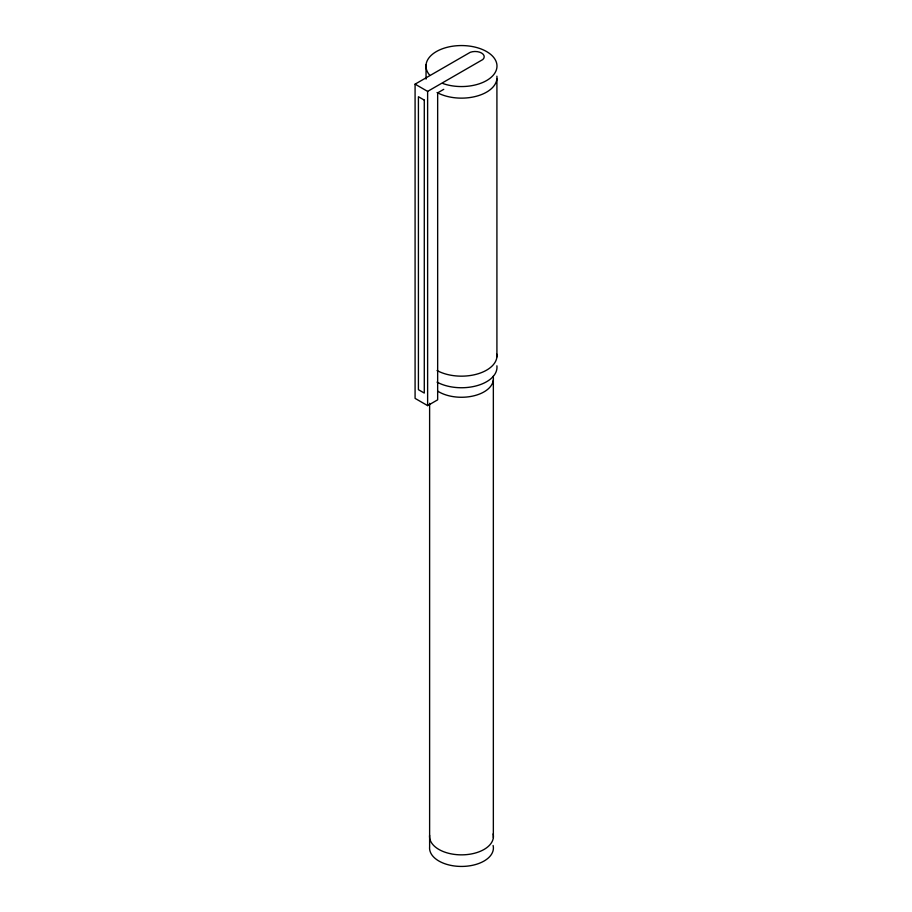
<?xml version="1.0" encoding="UTF-8"?>
<svg xmlns="http://www.w3.org/2000/svg" width="912" height="912" viewBox="0 0 912 912"><rect width="100%" height="100%" fill="white"/><g stroke="black" fill="none" stroke-linecap="round" stroke-linejoin="round"><path stroke-width="1.37" d="M415.085 84.155L470.261 52.303A9.086 5.244 0 0 1 481.547 53.021A9.086 5.244 0 0 1 482.801 59.542L427.625 91.394L415.085 84.155L415.085 398.384L427.625 405.623L437.657 399.832L437.657 92.853L443.756 89.33M496.915 78.877L496.915 356.9M493.346 379.939L493.346 837.524M429.62 403.309L429.62 846.895A31.92 18.434 0 0 0 462.703 866.423A31.92 18.434 0 0 0 493.107 845.492M427.625 91.394L427.625 405.623M426.041 64.832L426.041 76.414A35.5 20.497 0 0 0 426.075 79.093M493.107 833.91A31.92 18.434 0 0 1 462.703 854.84A31.92 18.434 0 0 1 429.62 835.312M496.892 354.209A35.5 20.497 0 0 1 476.657 374.194A35.5 20.497 0 0 1 437.065 370.546M493.107 376.325A31.92 18.434 0 0 1 474.821 395.58A31.92 18.434 0 0 1 437.6 391.066M496.892 76.186A35.5 20.497 0 0 1 476.657 96.17A35.5 20.497 0 0 1 437.065 92.522M429.734 75.229A35.5 20.497 0 0 1 456.992 45.725A35.5 20.497 0 0 1 496.208 70.327A35.5 20.497 0 0 1 443.038 83.573M496.892 365.803A35.5 20.497 0 0 1 476.657 385.776A35.5 20.497 0 0 1 437.065 382.128M424.285 100.103L418.414 96.718L418.414 389.675L424.285 393.072L424.285 100.103"/></g></svg>
